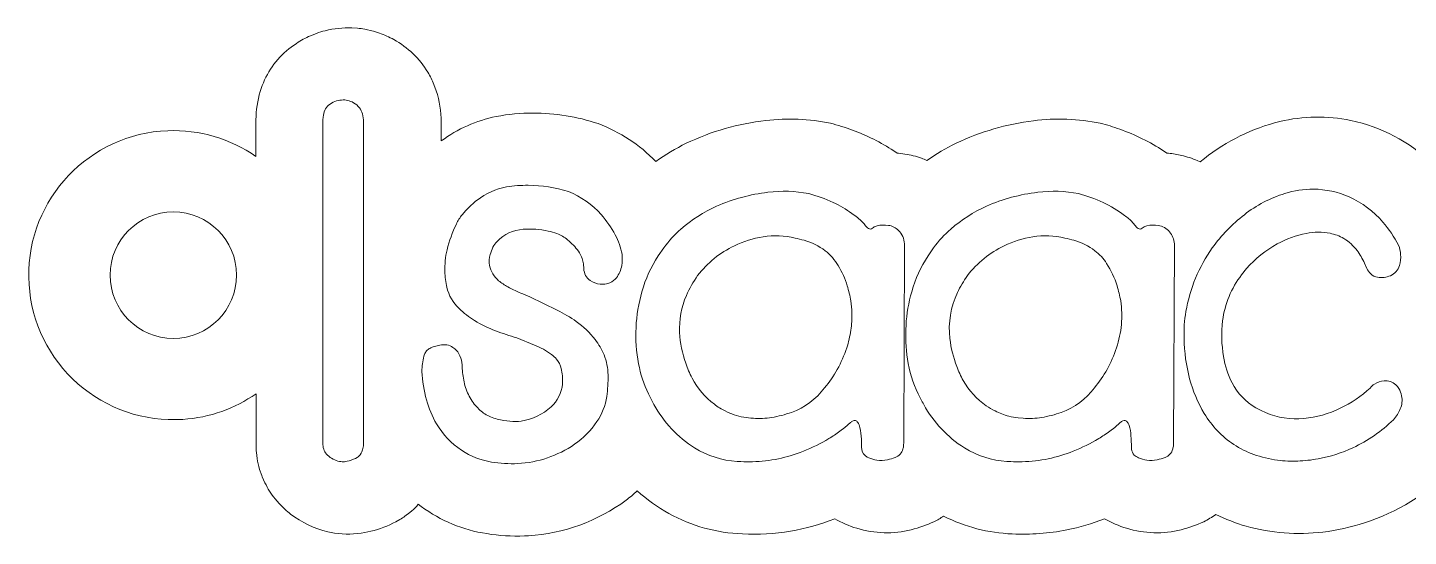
# Model space of a CAD drawing. Header units: millimetres. Extents: x -222 to 55, y 27 to 151.
# Drawn here: x -222 to -145.9, y 26.6 to 54.6 of the extents above; entities that cross this region are included whole.
import ezdxf

# ---------------------------------------------------------------- set-up
doc = ezdxf.new("R2010")
doc.units = ezdxf.units.MM
doc.header["$MEASUREMENT"] = 0
doc.layers.add('#Layer 1', color=7, linetype='Continuous')

msp = doc.modelspace()

# ---------------------------------------------------------------- linework, layer by layer
at = {"layer": '#Layer 1', "color": 1, "lineweight": 9}
msp.add_ellipse((-213.9527, 40.9939), major_axis=(0, 3.4874), ratio=1, dxfattribs=at)
msp.add_open_spline([(-209.3959, 34.4498), (-210.5501, 33.6447), (-211.9315, 33.1354), (-213.4355, 33.0381), (-213.4355, 33.0381), (-213.6464, 33.0278), (-213.6464, 33.0278), (-213.6464, 33.0278), (-213.8373, 33.0226), (-213.8373, 33.0226), (-215.9516, 32.9909), (-217.9915, 33.8014), (-219.5082, 35.2749), (-221.0249, 36.7484), (-221.8942, 38.7641), (-221.9237, 40.8785), (-221.9877, 45.2069), (-218.5847, 48.7947), (-214.2588, 48.9595), (-212.5166, 49.0275), (-210.8112, 48.5219), (-209.3967, 47.537), (-209.3967, 47.537), (-209.3967, 49.5558), (-209.3967, 49.5558), (-209.3939, 50.089), (-209.3136, 50.6189), (-209.1584, 51.1291), (-209.1584, 51.1291), (-209.0503, 51.4454), (-209.0503, 51.4454), (-208.7313, 52.2909), (-208.1793, 53.0286), (-207.4585, 53.5735), (-207.4585, 53.5735), (-207.1723, 53.775), (-207.1723, 53.775), (-206.9268, 53.9366), (-206.6679, 54.0771), (-206.3987, 54.1952), (-206.3987, 54.1952), (-206.0689, 54.3266), (-206.0689, 54.3266), (-205.9083, 54.3842), (-205.7449, 54.4338), (-205.5795, 54.4754), (-205.1022, 54.5932), (-204.6114, 54.6462), (-204.1199, 54.6331), (-204.1199, 54.6331), (-203.8007, 54.6127), (-203.8007, 54.6127), (-203.6656, 54.5998), (-203.5309, 54.5816), (-203.3969, 54.5581), (-203.3969, 54.5581), (-203.3132, 54.5426), (-203.3132, 54.5426), (-203.3132, 54.5426), (-203.001, 54.4716), (-203.001, 54.4716), (-203.001, 54.4716), (-202.9183, 54.4493), (-202.9183, 54.4493), (-202.9183, 54.4493), (-202.5902, 54.3451), (-202.5902, 54.3451), (-202.3172, 54.248), (-202.0532, 54.1273), (-201.8011, 53.9842), (-201.0265, 53.5615), (-200.3776, 52.9412), (-199.9213, 52.1859), (-199.7933, 51.9703), (-199.6813, 51.7455), (-199.5865, 51.5135), (-199.5865, 51.5135), (-199.4589, 51.1662), (-199.4589, 51.1662), (-199.2786, 50.6052), (-199.1845, 50.0203), (-199.1798, 49.4312), (-199.1798, 49.4312), (-199.1798, 48.3987), (-199.1798, 48.3987), (-198.278, 49.0588), (-197.2449, 49.5171), (-196.1507, 49.7425), (-195.4833, 49.8702), (-194.8051, 49.9322), (-194.1256, 49.9274), (-192.9022, 49.9348), (-191.686, 49.7395), (-190.5264, 49.3495), (-189.3295, 48.8953), (-188.247, 48.1835), (-187.3562, 47.2642), (-186.8239, 47.6431), (-186.2612, 47.9773), (-185.6737, 48.2636), (-184.2911, 48.926), (-182.807, 49.3515), (-181.2833, 49.5227), (-180.0978, 49.662), (-178.8975, 49.6116), (-177.7277, 49.3728), (-177.3146, 49.2674), (-176.9075, 49.1391), (-176.5085, 48.9884), (-175.7086, 48.6985), (-174.946, 48.3146), (-174.2365, 47.8451), (-174.2365, 47.8451), (-174.0546, 47.7206), (-174.0546, 47.7206), (-174.0546, 47.7206), (-173.9669, 47.7138), (-173.9669, 47.7138), (-173.8099, 47.6991), (-173.6534, 47.6783), (-173.498, 47.6514), (-173.3446, 47.6239), (-173.1927, 47.5893), (-173.0424, 47.5474), (-173.0424, 47.5474), (-172.7011, 47.4384), (-172.7011, 47.4384), (-172.6006, 47.4025), (-172.5016, 47.3629), (-172.4041, 47.3196), (-171.8934, 47.675), (-171.3559, 47.9906), (-170.7967, 48.2636), (-169.4524, 48.9079), (-168.0118, 49.3284), (-166.5319, 49.5081), (-165.3044, 49.6656), (-164.0594, 49.6199), (-162.8468, 49.3728), (-162.4839, 49.2788), (-162.1254, 49.168), (-161.7727, 49.041), (-160.923, 48.7425), (-160.1133, 48.3409), (-159.3614, 47.8451), (-159.3614, 47.8451), (-159.1804, 47.7236), (-159.1804, 47.7236), (-159.1804, 47.7236), (-159.1755, 47.7206), (-159.1755, 47.7206), (-159.1755, 47.7206), (-159.09, 47.7138), (-159.09, 47.7138), (-158.8445, 47.6911), (-158.6005, 47.6524), (-158.3602, 47.598), (-158.0667, 47.5267), (-157.7795, 47.431), (-157.5019, 47.3119), (-157.5019, 47.3119), (-157.3413, 47.2359), (-157.3413, 47.2359), (-157.3413, 47.2359), (-157.1049, 47.4256), (-157.1049, 47.4256), (-155.8835, 48.3961), (-154.4669, 49.0912), (-152.9519, 49.4633), (-151.6687, 49.773), (-150.3332, 49.7957), (-149.0402, 49.5295), (-147.3605, 49.1753), (-145.8135, 48.3583), (-144.5739, 47.1708), (-143.8561, 46.4747), (-143.2419, 45.6789), (-142.7503, 44.8083), (-142.5893, 44.5321), (-142.4518, 44.2427), (-142.3398, 43.9432), (-142.3398, 43.9432), (-142.224, 43.5949), (-142.224, 43.5949), (-142.224, 43.5949), (-142.1879, 43.4663), (-142.1879, 43.4663), (-142.1879, 43.4663), (-142.1062, 43.116), (-142.1062, 43.116), (-142.0118, 42.6222), (-141.9805, 42.1184), (-142.0128, 41.6166), (-142.0128, 41.6166), (-142.0479, 41.2605), (-142.0479, 41.2605), (-142.0686, 41.0999), (-142.0959, 40.94), (-142.1296, 40.7818), (-142.2924, 40.001), (-142.6449, 39.2725), (-143.1563, 38.6605), (-143.1563, 38.6605), (-143.4024, 38.386), (-143.4024, 38.386), (-143.4713, 38.3147), (-143.5425, 38.2452), (-143.6154, 38.1778), (-143.6154, 38.1778), (-143.7673, 38.0475), (-143.7673, 38.0475), (-143.7326, 38.0202), (-143.6989, 37.9921), (-143.666, 37.9628), (-143.666, 37.9628), (-143.3946, 37.7079), (-143.3946, 37.7079), (-143.1393, 37.4512), (-142.9113, 37.1688), (-142.7145, 36.8651), (-142.3759, 36.3046), (-142.1399, 35.688), (-142.0178, 35.0445), (-141.9319, 34.6047), (-141.9054, 34.1555), (-141.9388, 33.7085), (-141.9388, 33.7085), (-141.9759, 33.3689), (-141.9759, 33.3689), (-141.9986, 33.2071), (-142.0291, 33.0463), (-142.0674, 32.8873), (-142.0674, 32.8873), (-142.1569, 32.5613), (-142.1569, 32.5613), (-142.231, 32.3249), (-142.3211, 32.0937), (-142.4263, 31.8695), (-142.4263, 31.8695), (-142.5899, 31.5348), (-142.5899, 31.5348), (-142.5899, 31.5348), (-142.6746, 31.3801), (-142.6746, 31.3801), (-142.6746, 31.3801), (-142.8681, 31.0619), (-142.8681, 31.0619), (-143.055, 30.7743), (-143.2673, 30.5039), (-143.5026, 30.2542), (-144.8478, 28.9176), (-146.4864, 27.9138), (-148.2881, 27.3223), (-149.0337, 27.0844), (-149.7999, 26.9168), (-150.5767, 26.8224), (-151.9946, 26.648), (-153.433, 26.7586), (-154.8074, 27.1472), (-155.3827, 27.3108), (-155.9411, 27.5284), (-156.4754, 27.7972), (-156.6855, 27.644), (-156.9082, 27.5087), (-157.1408, 27.3925), (-157.5416, 27.2048), (-157.9603, 27.0577), (-158.3903, 26.9537), (-158.8813, 26.8269), (-159.3877, 26.7693), (-159.8947, 26.7823), (-160.4038, 26.7996), (-160.9086, 26.8837), (-161.3961, 27.0324), (-161.8221, 27.1555), (-162.2308, 27.3321), (-162.6125, 27.5579), (-163.2872, 27.2891), (-163.9851, 27.0822), (-164.6975, 26.9399), (-165.6864, 26.7454), (-166.6949, 26.6715), (-167.7015, 26.7201), (-169.0188, 26.7699), (-170.3097, 27.1053), (-171.4847, 27.703), (-171.6558, 27.589), (-171.8336, 27.4854), (-172.0169, 27.3925), (-172.4179, 27.2048), (-172.8368, 27.0577), (-173.2672, 26.9537), (-173.7581, 26.8271), (-174.264, 26.7693), (-174.7706, 26.7823), (-175.28, 26.7996), (-175.7847, 26.8837), (-176.2722, 27.0324), (-176.6981, 27.1571), (-177.1072, 27.3331), (-177.4904, 27.5569), (-178.2762, 27.2444), (-179.093, 27.0157), (-179.9268, 26.8748), (-180.803, 26.7297), (-181.6922, 26.6777), (-182.5794, 26.7201), (-183.9983, 26.7735), (-185.3849, 27.1583), (-186.6282, 27.8441), (-187.255, 28.1948), (-187.8413, 28.6131), (-188.3769, 29.0914), (-188.5738, 28.912), (-188.7791, 28.742), (-188.9919, 28.5816), (-190.5593, 27.4196), (-192.4301, 26.7375), (-194.3777, 26.6179), (-194.3777, 26.6179), (-194.5977, 26.6081), (-194.5977, 26.6081), (-195.2918, 26.583), (-195.9869, 26.6251), (-196.6732, 26.7337), (-197.9777, 26.9371), (-199.2146, 27.4491), (-200.2812, 28.2273), (-200.2812, 28.2273), (-200.4466, 28.3518), (-200.4466, 28.3518), (-200.4466, 28.3518), (-200.5371, 28.2508), (-200.5371, 28.2508), (-200.6534, 28.1288), (-200.7768, 28.0143), (-200.9069, 27.9072), (-200.9069, 27.9072), (-201.1813, 27.696), (-201.1813, 27.696), (-201.273, 27.631), (-201.3667, 27.5691), (-201.4625, 27.5103), (-201.4625, 27.5103), (-201.6795, 27.3885), (-201.6795, 27.3885), (-202.1178, 27.1619), (-202.5807, 26.987), (-203.0594, 26.867), (-203.0594, 26.867), (-203.3882, 26.7951), (-203.3882, 26.7951), (-203.9406, 26.6926), (-204.5063, 26.6839), (-205.0617, 26.7687), (-205.0617, 26.7687), (-205.4286, 26.8399), (-205.4286, 26.8399), (-206.1773, 27.0131), (-206.8796, 27.3461), (-207.4876, 27.8158), (-207.5968, 27.9001), (-207.7026, 27.9887), (-207.8048, 28.0814), (-207.8048, 28.0814), (-208.0667, 28.3363), (-208.0667, 28.3363), (-208.0667, 28.3363), (-208.1221, 28.3957), (-208.1221, 28.3957), (-208.1221, 28.3957), (-208.3449, 28.6575), (-208.3449, 28.6575), (-208.5631, 28.9294), (-208.7504, 29.2247), (-208.9035, 29.5382), (-208.9035, 29.5382), (-209.0523, 29.8737), (-209.0523, 29.8737), (-209.0523, 29.8737), (-209.0814, 29.9487), (-209.0814, 29.9487), (-209.0814, 29.9487), (-209.1944, 30.2815), (-209.1944, 30.2815), (-209.2546, 30.4782), (-209.3008, 30.6786), (-209.3325, 30.8819), (-209.3325, 30.8819), (-209.3754, 31.2175), (-209.3754, 31.2175), (-209.3754, 31.2175), (-209.3821, 31.2984), (-209.3821, 31.2984), (-209.3821, 31.2984), (-209.3959, 31.633), (-209.3959, 31.633), (-209.3959, 31.633), (-209.3959, 34.4498), (-209.3959, 34.4498)], degree=3, knots=[0, 0, 0, 0, 0.0075188, 0.0075188, 0.0075188, 0.0150376, 0.0150376, 0.0150376, 0.0225564, 0.0225564, 0.0225564, 0.0300752, 0.0300752, 0.0300752, 0.037594, 0.037594, 0.037594, 0.0451128, 0.0451128, 0.0451128, 0.0526316, 0.0526316, 0.0526316, 0.0601504, 0.0601504, 0.0601504, 0.0676692, 0.0676692, 0.0676692, 0.075188, 0.075188, 0.075188, 0.0827068, 0.0827068, 0.0827068, 0.0902256, 0.0902256, 0.0902256, 0.0977444, 0.0977444, 0.0977444, 0.1052632, 0.1052632, 0.1052632, 0.112782, 0.112782, 0.112782, 0.1203008, 0.1203008, 0.1203008, 0.1278195, 0.1278195, 0.1278195, 0.1353383, 0.1353383, 0.1353383, 0.1428571, 0.1428571, 0.1428571, 0.1503759, 0.1503759, 0.1503759, 0.1578947, 0.1578947, 0.1578947, 0.1654135, 0.1654135, 0.1654135, 0.1729323, 0.1729323, 0.1729323, 0.1804511, 0.1804511, 0.1804511, 0.1879699, 0.1879699, 0.1879699, 0.1954887, 0.1954887, 0.1954887, 0.2030075, 0.2030075, 0.2030075, 0.2105263, 0.2105263, 0.2105263, 0.2180451, 0.2180451, 0.2180451, 0.2255639, 0.2255639, 0.2255639, 0.2330827, 0.2330827, 0.2330827, 0.2406015, 0.2406015, 0.2406015, 0.2481203, 0.2481203, 0.2481203, 0.2556391, 0.2556391, 0.2556391, 0.2631579, 0.2631579, 0.2631579, 0.2706767, 0.2706767, 0.2706767, 0.2781955, 0.2781955, 0.2781955, 0.2857143, 0.2857143, 0.2857143, 0.2932331, 0.2932331, 0.2932331, 0.3007519, 0.3007519, 0.3007519, 0.3082707, 0.3082707, 0.3082707, 0.3157895, 0.3157895, 0.3157895, 0.3233083, 0.3233083, 0.3233083, 0.3308271, 0.3308271, 0.3308271, 0.3383459, 0.3383459, 0.3383459, 0.3458647, 0.3458647, 0.3458647, 0.3533835, 0.3533835, 0.3533835, 0.3609023, 0.3609023, 0.3609023, 0.3684211, 0.3684211, 0.3684211, 0.3759398, 0.3759398, 0.3759398, 0.3834586, 0.3834586, 0.3834586, 0.3909774, 0.3909774, 0.3909774, 0.3984962, 0.3984962, 0.3984962, 0.406015, 0.406015, 0.406015, 0.4135338, 0.4135338, 0.4135338, 0.4210526, 0.4210526, 0.4210526, 0.4285714, 0.4285714, 0.4285714, 0.4360902, 0.4360902, 0.4360902, 0.443609, 0.443609, 0.443609, 0.4511278, 0.4511278, 0.4511278, 0.4586466, 0.4586466, 0.4586466, 0.4661654, 0.4661654, 0.4661654, 0.4736842, 0.4736842, 0.4736842, 0.481203, 0.481203, 0.481203, 0.4887218, 0.4887218, 0.4887218, 0.4962406, 0.4962406, 0.4962406, 0.5037594, 0.5037594, 0.5037594, 0.5112782, 0.5112782, 0.5112782, 0.518797, 0.518797, 0.518797, 0.5263158, 0.5263158, 0.5263158, 0.5338346, 0.5338346, 0.5338346, 0.5413534, 0.5413534, 0.5413534, 0.5488722, 0.5488722, 0.5488722, 0.556391, 0.556391, 0.556391, 0.5639098, 0.5639098, 0.5639098, 0.5714286, 0.5714286, 0.5714286, 0.5789474, 0.5789474, 0.5789474, 0.5864662, 0.5864662, 0.5864662, 0.593985, 0.593985, 0.593985, 0.6015038, 0.6015038, 0.6015038, 0.6090226, 0.6090226, 0.6090226, 0.6165414, 0.6165414, 0.6165414, 0.6240602, 0.6240602, 0.6240602, 0.6315789, 0.6315789, 0.6315789, 0.6390977, 0.6390977, 0.6390977, 0.6466165, 0.6466165, 0.6466165, 0.6541353, 0.6541353, 0.6541353, 0.6616541, 0.6616541, 0.6616541, 0.6691729, 0.6691729, 0.6691729, 0.6766917, 0.6766917, 0.6766917, 0.6842105, 0.6842105, 0.6842105, 0.6917293, 0.6917293, 0.6917293, 0.6992481, 0.6992481, 0.6992481, 0.7067669, 0.7067669, 0.7067669, 0.7142857, 0.7142857, 0.7142857, 0.7218045, 0.7218045, 0.7218045, 0.7293233, 0.7293233, 0.7293233, 0.7368421, 0.7368421, 0.7368421, 0.7443609, 0.7443609, 0.7443609, 0.7518797, 0.7518797, 0.7518797, 0.7593985, 0.7593985, 0.7593985, 0.7669173, 0.7669173, 0.7669173, 0.7744361, 0.7744361, 0.7744361, 0.7819549, 0.7819549, 0.7819549, 0.7894737, 0.7894737, 0.7894737, 0.7969925, 0.7969925, 0.7969925, 0.8045113, 0.8045113, 0.8045113, 0.8120301, 0.8120301, 0.8120301, 0.8195489, 0.8195489, 0.8195489, 0.8270677, 0.8270677, 0.8270677, 0.8345865, 0.8345865, 0.8345865, 0.8421053, 0.8421053, 0.8421053, 0.8496241, 0.8496241, 0.8496241, 0.8571429, 0.8571429, 0.8571429, 0.8646617, 0.8646617, 0.8646617, 0.8721805, 0.8721805, 0.8721805, 0.8796992, 0.8796992, 0.8796992, 0.887218, 0.887218, 0.887218, 0.8947368, 0.8947368, 0.8947368, 0.9022556, 0.9022556, 0.9022556, 0.9097744, 0.9097744, 0.9097744, 0.9172932, 0.9172932, 0.9172932, 0.924812, 0.924812, 0.924812, 0.9323308, 0.9323308, 0.9323308, 0.9398496, 0.9398496, 0.9398496, 0.9473684, 0.9473684, 0.9473684, 0.9548872, 0.9548872, 0.9548872, 0.962406, 0.962406, 0.962406, 0.9699248, 0.9699248, 0.9699248, 0.9774436, 0.9774436, 0.9774436, 0.9849624, 0.9849624, 0.9849624, 0.9924812, 0.9924812, 0.9924812, 1, 1, 1, 1], dxfattribs=at)
at = {"layer": '#Layer 1', "lineweight": 9}
for points, knots in [([(-204.5201, 30.7044), (-204.4715, 30.7081), (-204.423, 30.7153), (-204.3752, 30.7257), (-204.2174, 30.7639), (-204.0631, 30.8154), (-203.9139, 30.8795), (-203.9139, 30.8795), (-203.8146, 30.9309), (-203.8146, 30.9309), (-203.7523, 30.9714), (-203.6973, 31.0226), (-203.6522, 31.0818), (-203.6522, 31.0818), (-203.5888, 31.18), (-203.5888, 31.18), (-203.5496, 31.2572), (-203.5203, 31.3389), (-203.5014, 31.4234), (-203.4794, 31.5236), (-203.4663, 31.6254), (-203.4625, 31.7279), (-203.4625, 31.7279), (-203.4625, 49.4366), (-203.4625, 49.4366), (-203.4657, 49.5881), (-203.4882, 49.7385), (-203.5297, 49.8842), (-203.5615, 50.0047), (-203.6154, 50.1185), (-203.6881, 50.2198), (-203.7796, 50.3358), (-203.8937, 50.4314), (-204.0239, 50.5012), (-204.22, 50.6209), (-204.4499, 50.6735), (-204.6787, 50.651), (-204.9408, 50.6355), (-205.1907, 50.5362), (-205.3919, 50.3678), (-205.4792, 50.2931), (-205.5492, 50.2004), (-205.5974, 50.0962), (-205.6502, 49.9745), (-205.6841, 49.8451), (-205.6976, 49.713), (-205.6976, 49.713), (-205.7082, 49.5611), (-205.7082, 49.5611), (-205.7082, 49.5611), (-205.7072, 31.6384), (-205.7072, 31.6384), (-205.7008, 31.4206), (-205.6088, 31.2139), (-205.4513, 31.0633), (-205.2674, 30.8879), (-205.0372, 30.7683), (-204.7877, 30.7189), (-204.6996, 30.7024), (-204.6096, 30.6974), (-204.5201, 30.7044)], [0, 0, 0, 0, 0.05, 0.05, 0.05, 0.1, 0.1, 0.1, 0.15, 0.15, 0.15, 0.2, 0.2, 0.2, 0.25, 0.25, 0.25, 0.3, 0.3, 0.3, 0.35, 0.35, 0.35, 0.4, 0.4, 0.4, 0.45, 0.45, 0.45, 0.5, 0.5, 0.5, 0.55, 0.55, 0.55, 0.6, 0.6, 0.6, 0.65, 0.65, 0.65, 0.7, 0.7, 0.7, 0.75, 0.75, 0.75, 0.8, 0.8, 0.8, 0.85, 0.85, 0.85, 0.9, 0.9, 0.9, 0.95, 0.95, 0.95, 1, 1, 1, 1]), ([(-194.9695, 30.5981), (-193.8466, 30.6593), (-192.7617, 31.0276), (-191.8335, 31.6627), (-191.3504, 32.0009), (-190.9329, 32.4243), (-190.6015, 32.9122), (-190.3233, 33.3315), (-190.1356, 33.8046), (-190.0509, 34.3008), (-190.0037, 34.6944), (-189.9809, 35.0903), (-189.9827, 35.4869), (-189.9977, 35.8669), (-190.0712, 36.2424), (-190.2007, 36.6001), (-190.3283, 36.9002), (-190.4955, 37.182), (-190.698, 37.4379), (-190.9931, 37.8189), (-191.3424, 38.1547), (-191.7352, 38.4343), (-192.0704, 38.6698), (-192.4229, 38.8797), (-192.79, 39.0618), (-192.79, 39.0618), (-194.2934, 39.8023), (-194.2934, 39.8023), (-194.2934, 39.8023), (-194.6806, 39.9542), (-194.6806, 39.9542), (-194.9652, 40.0706), (-195.2428, 40.2029), (-195.5126, 40.3502), (-195.6925, 40.4444), (-195.8617, 40.5576), (-196.0176, 40.6877), (-196.1439, 40.7928), (-196.2519, 40.9179), (-196.3368, 41.0586), (-196.4203, 41.2037), (-196.4807, 41.3609), (-196.5158, 41.5247), (-196.5568, 41.7256), (-196.5453, 41.9337), (-196.4827, 42.129), (-196.442, 42.2657), (-196.3916, 42.3992), (-196.3318, 42.5289), (-196.2798, 42.6529), (-196.2015, 42.7641), (-196.1023, 42.8547), (-195.7234, 43.2471), (-195.2129, 43.4855), (-194.669, 43.5243), (-194.2057, 43.5576), (-193.7402, 43.5221), (-193.2872, 43.4191), (-193.1236, 43.3842), (-192.9616, 43.3416), (-192.8018, 43.2918), (-192.5879, 43.2075), (-192.3898, 43.0885), (-192.2149, 42.9394), (-191.9915, 42.7575), (-191.792, 42.548), (-191.6214, 42.3157), (-191.5315, 42.1887), (-191.4598, 42.0498), (-191.4082, 41.9032), (-191.3767, 41.8135), (-191.3554, 41.7204), (-191.345, 41.6258), (-191.345, 41.6258), (-191.3295, 41.3408), (-191.3295, 41.3408), (-191.3183, 41.2117), (-191.2812, 41.0863), (-191.2205, 40.9719), (-191.1623, 40.8657), (-191.0804, 40.774), (-190.9811, 40.7043), (-190.8121, 40.5879), (-190.6168, 40.5152), (-190.4128, 40.4932), (-190.3006, 40.4825), (-190.1872, 40.4917), (-190.0782, 40.5206), (-190.0782, 40.5206), (-189.8873, 40.5769), (-189.8873, 40.5769), (-189.7442, 40.6337), (-189.6192, 40.7282), (-189.5254, 40.8504), (-189.3709, 41.0423), (-189.2705, 41.272), (-189.2344, 41.516), (-189.2023, 41.7232), (-189.1962, 41.9337), (-189.2159, 42.1425), (-189.2829, 42.5156), (-189.4086, 42.8757), (-189.5886, 43.2091), (-189.8044, 43.612), (-190.0648, 43.9894), (-190.3652, 44.3338), (-190.8592, 44.8936), (-191.4781, 45.329), (-192.172, 45.6046), (-192.8869, 45.8344), (-193.6332, 45.95), (-194.3839, 45.9472), (-194.7852, 45.9524), (-195.1864, 45.9225), (-195.5827, 45.8577), (-196.172, 45.7453), (-196.7266, 45.496), (-197.2019, 45.1297), (-197.4277, 44.9577), (-197.6371, 44.7652), (-197.8274, 44.5548), (-197.8274, 44.5548), (-198.0309, 44.3212), (-198.0309, 44.3212), (-198.1552, 44.163), (-198.2625, 43.992), (-198.3509, 43.8113), (-198.5711, 43.3549), (-198.7423, 42.8765), (-198.8619, 42.3838), (-198.9071, 42.1879), (-198.9406, 41.9893), (-198.9621, 41.7894), (-198.9825, 41.5935), (-198.9906, 41.3966), (-198.9864, 41.1997), (-198.9785, 40.9044), (-198.942, 40.6102), (-198.8774, 40.3219), (-198.7706, 39.8733), (-198.5331, 39.4664), (-198.1953, 39.1523), (-197.9378, 38.8996), (-197.6527, 38.677), (-197.3448, 38.4887), (-196.9807, 38.2653), (-196.5959, 38.0774), (-196.1957, 37.9273), (-195.8085, 37.7796), (-195.4157, 37.6473), (-195.0184, 37.5303), (-195.0184, 37.5303), (-194.0325, 37.1332), (-194.0325, 37.1332), (-193.7035, 37.0012), (-193.3932, 36.8261), (-193.11, 36.6126), (-193.0066, 36.5357), (-192.9112, 36.4486), (-192.8251, 36.3528), (-192.7005, 36.2041), (-192.6122, 36.0286), (-192.5672, 35.84), (-192.5339, 35.7115), (-192.5124, 35.5804), (-192.503, 35.4478), (-192.4921, 35.2938), (-192.4911, 35.139), (-192.5, 34.9847), (-192.5447, 34.5013), (-192.7691, 34.0519), (-193.1286, 33.7257), (-193.5893, 33.3114), (-194.1607, 33.0405), (-194.773, 32.9463), (-194.9803, 32.917), (-195.1903, 32.9122), (-195.3988, 32.9315), (-195.3988, 32.9315), (-195.7306, 32.9726), (-195.7306, 32.9726), (-195.9813, 33.0126), (-196.2272, 33.0788), (-196.4641, 33.1701), (-196.6812, 33.2617), (-196.8796, 33.3919), (-197.05, 33.5543), (-197.05, 33.5543), (-197.2272, 33.7294), (-197.2272, 33.7294), (-197.4133, 33.9303), (-197.5672, 34.1589), (-197.6835, 34.4068), (-197.8091, 34.6597), (-197.8972, 34.9293), (-197.9452, 35.2075), (-197.9954, 35.4819), (-198.0233, 35.7597), (-198.0289, 36.0385), (-198.0289, 36.0385), (-198.0444, 36.1758), (-198.0444, 36.1758), (-198.0692, 36.3432), (-198.125, 36.5046), (-198.2089, 36.6515), (-198.2918, 36.7928), (-198.4032, 36.915), (-198.5359, 37.0106), (-198.6351, 37.079), (-198.7485, 37.1238), (-198.8677, 37.1419), (-198.9998, 37.1605), (-199.1341, 37.1559), (-199.2646, 37.1284), (-199.2646, 37.1284), (-199.5606, 37.0564), (-199.5606, 37.0564), (-199.6473, 37.0323), (-199.7308, 36.9985), (-199.8097, 36.9552), (-199.8778, 36.9179), (-199.9394, 36.8699), (-199.9926, 36.8131), (-200.0422, 36.7595), (-200.0821, 36.6975), (-200.1102, 36.6302), (-200.1102, 36.6302), (-200.1433, 36.5242), (-200.1433, 36.5242), (-200.2102, 36.2486), (-200.2449, 35.966), (-200.2465, 35.6824), (-200.2216, 35.1501), (-200.1387, 34.6222), (-199.9994, 34.1081), (-199.8733, 33.6459), (-199.6857, 33.2027), (-199.4418, 32.7904), (-199.0957, 32.2073), (-198.6236, 31.7091), (-198.06, 31.3319), (-197.5618, 31.0067), (-197.002, 30.7867), (-196.4155, 30.6858), (-195.938, 30.6057), (-195.4534, 30.5764), (-194.9695, 30.5981)], [0, 0, 0, 0, 0.0121951, 0.0121951, 0.0121951, 0.0243902, 0.0243902, 0.0243902, 0.0365854, 0.0365854, 0.0365854, 0.0487805, 0.0487805, 0.0487805, 0.0609756, 0.0609756, 0.0609756, 0.0731707, 0.0731707, 0.0731707, 0.0853659, 0.0853659, 0.0853659, 0.097561, 0.097561, 0.097561, 0.1097561, 0.1097561, 0.1097561, 0.1219512, 0.1219512, 0.1219512, 0.1341463, 0.1341463, 0.1341463, 0.1463415, 0.1463415, 0.1463415, 0.1585366, 0.1585366, 0.1585366, 0.1707317, 0.1707317, 0.1707317, 0.1829268, 0.1829268, 0.1829268, 0.195122, 0.195122, 0.195122, 0.2073171, 0.2073171, 0.2073171, 0.2195122, 0.2195122, 0.2195122, 0.2317073, 0.2317073, 0.2317073, 0.2439024, 0.2439024, 0.2439024, 0.2560976, 0.2560976, 0.2560976, 0.2682927, 0.2682927, 0.2682927, 0.2804878, 0.2804878, 0.2804878, 0.2926829, 0.2926829, 0.2926829, 0.304878, 0.304878, 0.304878, 0.3170732, 0.3170732, 0.3170732, 0.3292683, 0.3292683, 0.3292683, 0.3414634, 0.3414634, 0.3414634, 0.3536585, 0.3536585, 0.3536585, 0.3658537, 0.3658537, 0.3658537, 0.3780488, 0.3780488, 0.3780488, 0.3902439, 0.3902439, 0.3902439, 0.402439, 0.402439, 0.402439, 0.4146341, 0.4146341, 0.4146341, 0.4268293, 0.4268293, 0.4268293, 0.4390244, 0.4390244, 0.4390244, 0.4512195, 0.4512195, 0.4512195, 0.4634146, 0.4634146, 0.4634146, 0.4756098, 0.4756098, 0.4756098, 0.4878049, 0.4878049, 0.4878049, 0.5, 0.5, 0.5, 0.5121951, 0.5121951, 0.5121951, 0.5243902, 0.5243902, 0.5243902, 0.5365854, 0.5365854, 0.5365854, 0.5487805, 0.5487805, 0.5487805, 0.5609756, 0.5609756, 0.5609756, 0.5731707, 0.5731707, 0.5731707, 0.5853659, 0.5853659, 0.5853659, 0.597561, 0.597561, 0.597561, 0.6097561, 0.6097561, 0.6097561, 0.6219512, 0.6219512, 0.6219512, 0.6341463, 0.6341463, 0.6341463, 0.6463415, 0.6463415, 0.6463415, 0.6585366, 0.6585366, 0.6585366, 0.6707317, 0.6707317, 0.6707317, 0.6829268, 0.6829268, 0.6829268, 0.695122, 0.695122, 0.695122, 0.7073171, 0.7073171, 0.7073171, 0.7195122, 0.7195122, 0.7195122, 0.7317073, 0.7317073, 0.7317073, 0.7439024, 0.7439024, 0.7439024, 0.7560976, 0.7560976, 0.7560976, 0.7682927, 0.7682927, 0.7682927, 0.7804878, 0.7804878, 0.7804878, 0.7926829, 0.7926829, 0.7926829, 0.804878, 0.804878, 0.804878, 0.8170732, 0.8170732, 0.8170732, 0.8292683, 0.8292683, 0.8292683, 0.8414634, 0.8414634, 0.8414634, 0.8536585, 0.8536585, 0.8536585, 0.8658537, 0.8658537, 0.8658537, 0.8780488, 0.8780488, 0.8780488, 0.8902439, 0.8902439, 0.8902439, 0.902439, 0.902439, 0.902439, 0.9146341, 0.9146341, 0.9146341, 0.9268293, 0.9268293, 0.9268293, 0.9390244, 0.9390244, 0.9390244, 0.9512195, 0.9512195, 0.9512195, 0.9634146, 0.9634146, 0.9634146, 0.9756098, 0.9756098, 0.9756098, 0.9878049, 0.9878049, 0.9878049, 1, 1, 1, 1]), ([(-151.9597, 30.7374), (-151.5839, 30.75), (-151.2096, 30.7924), (-150.8407, 30.8648), (-150.1757, 30.9808), (-149.5295, 31.1852), (-148.9189, 31.473), (-148.0934, 31.861), (-147.3372, 32.3817), (-146.6799, 33.0144), (-146.5215, 33.1906), (-146.3968, 33.3943), (-146.3121, 33.6157), (-146.2078, 33.8396), (-146.1807, 34.0919), (-146.2351, 34.3329), (-146.2662, 34.4736), (-146.3145, 34.6099), (-146.3792, 34.7386), (-146.4302, 34.8113), (-146.4884, 34.8785), (-146.5534, 34.9391), (-146.6399, 35.0198), (-146.7423, 35.0814), (-146.8541, 35.12), (-146.9659, 35.1559), (-147.0837, 35.1681), (-147.2005, 35.1561), (-147.3888, 35.1415), (-147.5709, 35.0814), (-147.7308, 34.9809), (-147.82, 34.9219), (-147.8995, 34.8494), (-147.9663, 34.7659), (-147.9663, 34.7659), (-148.1453, 34.6101), (-148.1453, 34.6101), (-148.6568, 34.1726), (-149.2303, 33.8131), (-149.8471, 33.5437), (-150.4954, 33.2609), (-151.1901, 33.1001), (-151.8965, 33.0698), (-152.6171, 33.0419), (-153.3331, 33.198), (-153.9768, 33.5232), (-153.9768, 33.5232), (-154.2736, 33.6828), (-154.2736, 33.6828), (-154.8309, 34.006), (-155.2841, 34.4821), (-155.5794, 35.0549), (-155.813, 35.509), (-155.973, 35.9975), (-156.0533, 36.5018), (-156.1623, 37.1549), (-156.1797, 37.8201), (-156.1049, 38.4781), (-155.9862, 39.4), (-155.6253, 40.2738), (-155.0589, 41.0108), (-155.0589, 41.0108), (-154.7795, 41.3553), (-154.7795, 41.3553), (-154.308, 41.9101), (-153.7355, 42.3705), (-153.0924, 42.7118), (-152.59, 42.9865), (-152.0492, 43.1833), (-151.4878, 43.2955), (-151.0572, 43.3836), (-150.6134, 43.3858), (-150.1819, 43.3025), (-149.9137, 43.2491), (-149.656, 43.1521), (-149.4191, 43.0154), (-149.1351, 42.8446), (-148.8878, 42.6194), (-148.6913, 42.3527), (-148.5309, 42.1371), (-148.3942, 41.9048), (-148.2836, 41.6598), (-148.2836, 41.6598), (-148.155, 41.3671), (-148.155, 41.3671), (-148.102, 41.2537), (-148.0287, 41.1509), (-147.939, 41.0634), (-147.8344, 40.9622), (-147.7001, 40.8966), (-147.5556, 40.8767), (-147.3178, 40.8386), (-147.0739, 40.8683), (-146.8521, 40.9622), (-146.6098, 41.0684), (-146.4253, 41.274), (-146.3461, 41.5265), (-146.2931, 41.7234), (-146.273, 41.9275), (-146.2868, 42.1309), (-146.2951, 42.3093), (-146.3356, 42.4847), (-146.4065, 42.6485), (-146.6433, 43.1012), (-146.931, 43.5257), (-147.2638, 43.9135), (-147.7738, 44.511), (-148.4117, 44.986), (-149.1301, 45.3039), (-149.7479, 45.5815), (-150.4165, 45.7282), (-151.0936, 45.7351), (-151.6299, 45.7363), (-152.1632, 45.6556), (-152.6749, 45.4956), (-153.4838, 45.2457), (-154.2399, 44.8489), (-154.9051, 44.325), (-155.5776, 43.8035), (-156.1719, 43.1885), (-156.6703, 42.4986), (-157.409, 41.4488), (-157.9068, 40.2487), (-158.1278, 38.9841), (-158.21, 38.4935), (-158.2436, 37.9963), (-158.2281, 37.499), (-158.2145, 36.7505), (-158.1113, 36.0064), (-157.9206, 35.2824), (-157.7434, 34.6059), (-157.472, 33.9576), (-157.1139, 33.3568), (-156.7034, 32.6744), (-156.146, 32.0919), (-155.4822, 31.6521), (-155.1408, 31.4261), (-154.7733, 31.2428), (-154.3875, 31.1061), (-153.9617, 30.9525), (-153.5201, 30.8464), (-153.0709, 30.7898), (-152.7026, 30.7426), (-152.331, 30.7249), (-151.9597, 30.7374)], [0, 0, 0, 0, 0.0208333, 0.0208333, 0.0208333, 0.0416667, 0.0416667, 0.0416667, 0.0625, 0.0625, 0.0625, 0.0833333, 0.0833333, 0.0833333, 0.1041667, 0.1041667, 0.1041667, 0.125, 0.125, 0.125, 0.1458333, 0.1458333, 0.1458333, 0.1666667, 0.1666667, 0.1666667, 0.1875, 0.1875, 0.1875, 0.2083333, 0.2083333, 0.2083333, 0.2291667, 0.2291667, 0.2291667, 0.25, 0.25, 0.25, 0.2708333, 0.2708333, 0.2708333, 0.2916667, 0.2916667, 0.2916667, 0.3125, 0.3125, 0.3125, 0.3333333, 0.3333333, 0.3333333, 0.3541667, 0.3541667, 0.3541667, 0.375, 0.375, 0.375, 0.3958333, 0.3958333, 0.3958333, 0.4166667, 0.4166667, 0.4166667, 0.4375, 0.4375, 0.4375, 0.4583333, 0.4583333, 0.4583333, 0.4791667, 0.4791667, 0.4791667, 0.5, 0.5, 0.5, 0.5208333, 0.5208333, 0.5208333, 0.5416667, 0.5416667, 0.5416667, 0.5625, 0.5625, 0.5625, 0.5833333, 0.5833333, 0.5833333, 0.6041667, 0.6041667, 0.6041667, 0.625, 0.625, 0.625, 0.6458333, 0.6458333, 0.6458333, 0.6666667, 0.6666667, 0.6666667, 0.6875, 0.6875, 0.6875, 0.7083333, 0.7083333, 0.7083333, 0.7291667, 0.7291667, 0.7291667, 0.75, 0.75, 0.75, 0.7708333, 0.7708333, 0.7708333, 0.7916667, 0.7916667, 0.7916667, 0.8125, 0.8125, 0.8125, 0.8333333, 0.8333333, 0.8333333, 0.8541667, 0.8541667, 0.8541667, 0.875, 0.875, 0.875, 0.8958333, 0.8958333, 0.8958333, 0.9166667, 0.9166667, 0.9166667, 0.9375, 0.9375, 0.9375, 0.9583333, 0.9583333, 0.9583333, 0.9791667, 0.9791667, 0.9791667, 1, 1, 1, 1]), ([(-182.0222, 30.7014), (-181.0599, 30.7241), (-180.1097, 30.9208), (-179.2178, 31.2823), (-178.7309, 31.4772), (-178.2602, 31.7101), (-177.8098, 31.979), (-177.6026, 32.1049), (-177.4007, 32.2392), (-177.2046, 32.3819), (-177.2046, 32.3819), (-176.9272, 32.5979), (-176.9272, 32.5979), (-176.9272, 32.5979), (-176.6257, 32.8586), (-176.6257, 32.8586), (-176.5813, 32.8974), (-176.5311, 32.9289), (-176.4769, 32.952), (-176.4364, 32.97), (-176.3916, 32.975), (-176.3483, 32.9666), (-176.2943, 32.952), (-176.2475, 32.9182), (-176.217, 32.8713), (-176.1618, 32.7862), (-176.1225, 32.692), (-176.1012, 32.5929), (-176.0532, 32.3787), (-176.0259, 32.1605), (-176.0195, 31.9411), (-176.0123, 31.7922), (-176.0087, 31.6434), (-176.0087, 31.4945), (-176.0087, 31.4945), (-176.003, 31.3933), (-176.003, 31.3933), (-175.984, 31.2079), (-175.8716, 31.0453), (-175.705, 30.9622), (-175.705, 30.9622), (-175.6118, 30.9204), (-175.6118, 30.9204), (-175.4653, 30.8622), (-175.3134, 30.8187), (-175.1582, 30.7908), (-174.9675, 30.7578), (-174.772, 30.7651), (-174.5841, 30.8124), (-174.4382, 30.8458), (-174.2945, 30.8887), (-174.154, 30.9407), (-173.9432, 31.0148), (-173.7832, 31.1894), (-173.728, 31.4058), (-173.7086, 31.4732), (-173.6959, 31.5423), (-173.6899, 31.6121), (-173.6899, 31.6121), (-173.6821, 31.7687), (-173.6821, 31.7687), (-173.6821, 31.7687), (-173.6413, 42.7176), (-173.6413, 42.7176), (-173.6598, 42.9982), (-173.7786, 43.2629), (-173.9761, 43.4629), (-174.1267, 43.6112), (-174.3206, 43.7079), (-174.5297, 43.7393), (-174.7365, 43.7706), (-174.9476, 43.7625), (-175.1514, 43.715), (-175.2254, 43.6973), (-175.2957, 43.6674), (-175.3597, 43.6266), (-175.3597, 43.6266), (-175.4637, 43.5524), (-175.4637, 43.5524), (-175.4637, 43.5524), (-175.5163, 43.5369), (-175.5163, 43.5369), (-175.5163, 43.5369), (-175.5709, 43.5399), (-175.5709, 43.5399), (-175.6134, 43.55), (-175.6528, 43.5706), (-175.6857, 43.5992), (-175.7588, 43.665), (-175.8214, 43.7413), (-175.8714, 43.8258), (-175.8714, 43.8258), (-175.9386, 43.9047), (-175.9386, 43.9047), (-176.1241, 44.0879), (-176.3268, 44.2527), (-176.5438, 44.3972), (-176.8686, 44.6285), (-177.213, 44.8308), (-177.5733, 45.0014), (-178.0099, 45.2013), (-178.4615, 45.3667), (-178.924, 45.4956), (-179.6644, 45.6331), (-180.4214, 45.656), (-181.1687, 45.5638), (-182.1452, 45.4496), (-183.099, 45.1897), (-183.9985, 44.7931), (-184.7119, 44.4711), (-185.3752, 44.0474), (-185.967, 43.5351), (-186.3195, 43.2288), (-186.6362, 42.8832), (-186.9108, 42.5056), (-186.9108, 42.5056), (-187.2231, 42.054), (-187.2231, 42.054), (-187.6246, 41.4482), (-187.9261, 40.782), (-188.1165, 40.0807), (-188.4881, 38.7888), (-188.5529, 37.4279), (-188.3052, 36.1067), (-188.1976, 35.5321), (-188.0158, 34.9742), (-187.7641, 34.4467), (-187.6675, 34.2464), (-187.5653, 34.0487), (-187.4576, 33.854), (-186.9194, 32.8817), (-186.1472, 32.0591), (-185.2109, 31.4604), (-184.5051, 31.025), (-183.7032, 30.7697), (-182.8756, 30.7169), (-182.8756, 30.7169), (-182.6605, 30.7053), (-182.6605, 30.7053), (-182.4477, 30.6976), (-182.2349, 30.6964), (-182.0222, 30.7014)], [0, 0, 0, 0, 0.0212766, 0.0212766, 0.0212766, 0.0425532, 0.0425532, 0.0425532, 0.0638298, 0.0638298, 0.0638298, 0.0851064, 0.0851064, 0.0851064, 0.106383, 0.106383, 0.106383, 0.1276596, 0.1276596, 0.1276596, 0.1489362, 0.1489362, 0.1489362, 0.1702128, 0.1702128, 0.1702128, 0.1914894, 0.1914894, 0.1914894, 0.212766, 0.212766, 0.212766, 0.2340426, 0.2340426, 0.2340426, 0.2553191, 0.2553191, 0.2553191, 0.2765957, 0.2765957, 0.2765957, 0.2978723, 0.2978723, 0.2978723, 0.3191489, 0.3191489, 0.3191489, 0.3404255, 0.3404255, 0.3404255, 0.3617021, 0.3617021, 0.3617021, 0.3829787, 0.3829787, 0.3829787, 0.4042553, 0.4042553, 0.4042553, 0.4255319, 0.4255319, 0.4255319, 0.4468085, 0.4468085, 0.4468085, 0.4680851, 0.4680851, 0.4680851, 0.4893617, 0.4893617, 0.4893617, 0.5106383, 0.5106383, 0.5106383, 0.5319149, 0.5319149, 0.5319149, 0.5531915, 0.5531915, 0.5531915, 0.5744681, 0.5744681, 0.5744681, 0.5957447, 0.5957447, 0.5957447, 0.6170213, 0.6170213, 0.6170213, 0.6382979, 0.6382979, 0.6382979, 0.6595745, 0.6595745, 0.6595745, 0.6808511, 0.6808511, 0.6808511, 0.7021277, 0.7021277, 0.7021277, 0.7234043, 0.7234043, 0.7234043, 0.7446809, 0.7446809, 0.7446809, 0.7659574, 0.7659574, 0.7659574, 0.787234, 0.787234, 0.787234, 0.8085106, 0.8085106, 0.8085106, 0.8297872, 0.8297872, 0.8297872, 0.8510638, 0.8510638, 0.8510638, 0.8723404, 0.8723404, 0.8723404, 0.893617, 0.893617, 0.893617, 0.9148936, 0.9148936, 0.9148936, 0.9361702, 0.9361702, 0.9361702, 0.9574468, 0.9574468, 0.9574468, 0.9787234, 0.9787234, 0.9787234, 1, 1, 1, 1]), ([(-167.1461, 30.7014), (-166.184, 30.7239), (-165.2338, 30.9208), (-164.3418, 31.2823), (-163.8548, 31.4772), (-163.3841, 31.7101), (-162.9337, 31.979), (-162.7263, 32.1043), (-162.5242, 32.2386), (-162.3285, 32.3819), (-162.3285, 32.3819), (-162.0503, 32.5979), (-162.0503, 32.5979), (-162.0503, 32.5979), (-161.7486, 32.8586), (-161.7486, 32.8586), (-161.7043, 32.8974), (-161.6539, 32.9289), (-161.5997, 32.952), (-161.5595, 32.97), (-161.5146, 32.9752), (-161.4714, 32.9666), (-161.4174, 32.9518), (-161.3705, 32.918), (-161.3399, 32.8713), (-161.3046, 32.8205), (-161.2769, 32.7647), (-161.2582, 32.7059), (-161.2018, 32.5198), (-161.1671, 32.3277), (-161.1551, 32.1338), (-161.1386, 31.921), (-161.1312, 31.7077), (-161.1326, 31.4945), (-161.1326, 31.4945), (-161.1258, 31.3933), (-161.1258, 31.3933), (-161.1137, 31.2723), (-161.0613, 31.1589), (-160.977, 31.0712), (-160.908, 31.0045), (-160.8257, 30.9533), (-160.7356, 30.9204), (-160.5892, 30.8622), (-160.4373, 30.8187), (-160.2823, 30.7908), (-160.0912, 30.7578), (-159.8953, 30.7651), (-159.7071, 30.8124), (-159.5615, 30.8456), (-159.4182, 30.8887), (-159.2781, 30.9407), (-159.0667, 31.014), (-158.9064, 31.189), (-158.8518, 31.4058), (-158.8331, 31.4734), (-158.82, 31.5423), (-158.813, 31.6121), (-158.813, 31.6121), (-158.8062, 31.7687), (-158.8062, 31.7687), (-158.8062, 31.7687), (-158.7644, 42.7176), (-158.7644, 42.7176), (-158.7819, 42.9627), (-158.8748, 43.1965), (-159.03, 43.387), (-159.187, 43.5771), (-159.4088, 43.7027), (-159.6527, 43.7393), (-159.86, 43.7706), (-160.0712, 43.7625), (-160.2755, 43.715), (-160.3492, 43.6973), (-160.4196, 43.6674), (-160.4837, 43.6266), (-160.4837, 43.6266), (-160.5878, 43.5524), (-160.5878, 43.5524), (-160.5878, 43.5524), (-160.6404, 43.5369), (-160.6404, 43.5369), (-160.6404, 43.5369), (-160.6948, 43.5399), (-160.6948, 43.5399), (-160.737, 43.5498), (-160.7763, 43.5704), (-160.8086, 43.5992), (-160.8817, 43.6654), (-160.9445, 43.7417), (-160.9955, 43.8258), (-160.9955, 43.8258), (-161.0627, 43.9047), (-161.0627, 43.9047), (-161.2, 44.0452), (-161.3502, 44.1726), (-161.5112, 44.2852), (-161.8827, 44.5614), (-162.2801, 44.8011), (-162.6974, 45.0014), (-163.1336, 45.2015), (-163.5848, 45.3667), (-164.0469, 45.4956), (-164.7874, 45.6329), (-165.5445, 45.656), (-166.2918, 45.5638), (-167.2683, 45.4498), (-168.222, 45.1901), (-169.1214, 44.7931), (-169.8354, 44.4715), (-170.4988, 44.0476), (-171.0909, 43.5351), (-171.4428, 43.228), (-171.7593, 42.8826), (-172.0347, 42.5056), (-172.0347, 42.5056), (-172.3462, 42.054), (-172.3462, 42.054), (-172.7481, 41.4484), (-173.05, 40.7822), (-173.2403, 40.0807), (-173.5861, 38.8735), (-173.6662, 37.6057), (-173.4749, 36.3645), (-173.3732, 35.7001), (-173.1756, 35.0543), (-172.8882, 34.4467), (-172.7915, 34.2464), (-172.6893, 34.0487), (-172.5817, 33.854), (-172.0432, 32.8819), (-171.271, 32.0591), (-170.3348, 31.4604), (-169.629, 31.0254), (-168.827, 30.7701), (-167.9994, 30.7169), (-167.9994, 30.7169), (-167.7834, 30.7053), (-167.7834, 30.7053), (-167.5712, 30.6976), (-167.3585, 30.6964), (-167.1461, 30.7014)], [0, 0, 0, 0, 0.0212766, 0.0212766, 0.0212766, 0.0425532, 0.0425532, 0.0425532, 0.0638298, 0.0638298, 0.0638298, 0.0851064, 0.0851064, 0.0851064, 0.106383, 0.106383, 0.106383, 0.1276596, 0.1276596, 0.1276596, 0.1489362, 0.1489362, 0.1489362, 0.1702128, 0.1702128, 0.1702128, 0.1914894, 0.1914894, 0.1914894, 0.212766, 0.212766, 0.212766, 0.2340426, 0.2340426, 0.2340426, 0.2553191, 0.2553191, 0.2553191, 0.2765957, 0.2765957, 0.2765957, 0.2978723, 0.2978723, 0.2978723, 0.3191489, 0.3191489, 0.3191489, 0.3404255, 0.3404255, 0.3404255, 0.3617021, 0.3617021, 0.3617021, 0.3829787, 0.3829787, 0.3829787, 0.4042553, 0.4042553, 0.4042553, 0.4255319, 0.4255319, 0.4255319, 0.4468085, 0.4468085, 0.4468085, 0.4680851, 0.4680851, 0.4680851, 0.4893617, 0.4893617, 0.4893617, 0.5106383, 0.5106383, 0.5106383, 0.5319149, 0.5319149, 0.5319149, 0.5531915, 0.5531915, 0.5531915, 0.5744681, 0.5744681, 0.5744681, 0.5957447, 0.5957447, 0.5957447, 0.6170213, 0.6170213, 0.6170213, 0.6382979, 0.6382979, 0.6382979, 0.6595745, 0.6595745, 0.6595745, 0.6808511, 0.6808511, 0.6808511, 0.7021277, 0.7021277, 0.7021277, 0.7234043, 0.7234043, 0.7234043, 0.7446809, 0.7446809, 0.7446809, 0.7659574, 0.7659574, 0.7659574, 0.787234, 0.787234, 0.787234, 0.8085106, 0.8085106, 0.8085106, 0.8297872, 0.8297872, 0.8297872, 0.8510638, 0.8510638, 0.8510638, 0.8723404, 0.8723404, 0.8723404, 0.893617, 0.893617, 0.893617, 0.9148936, 0.9148936, 0.9148936, 0.9361702, 0.9361702, 0.9361702, 0.9574468, 0.9574468, 0.9574468, 0.9787234, 0.9787234, 0.9787234, 1, 1, 1, 1]), ([(-181.9754, 33.0961), (-182.1544, 33.1023), (-182.3327, 33.1218), (-182.5087, 33.1545), (-182.862, 33.2211), (-183.204, 33.3373), (-183.5246, 33.4999), (-183.7349, 33.6067), (-183.9359, 33.7308), (-184.1259, 33.8705), (-184.6384, 34.2547), (-185.0577, 34.7492), (-185.353, 35.3175), (-185.4893, 35.5804), (-185.6055, 35.8534), (-185.7004, 36.134), (-185.8949, 36.6776), (-186.0099, 37.2466), (-186.0419, 37.8231), (-186.076, 38.5259), (-185.9475, 39.2274), (-185.6663, 39.8725), (-185.5021, 40.2597), (-185.2938, 40.6266), (-185.0455, 40.9661), (-184.5159, 41.671), (-183.8212, 42.235), (-183.0224, 42.6086), (-182.522, 42.8515), (-181.9886, 43.0193), (-181.4394, 43.1068), (-180.8533, 43.1969), (-180.2556, 43.174), (-179.6781, 43.0397), (-179.5097, 43.0014), (-179.3423, 42.9592), (-179.1759, 42.9131), (-178.7562, 42.7979), (-178.3626, 42.6034), (-178.0161, 42.34), (-177.7289, 42.1122), (-177.4846, 41.8346), (-177.2951, 41.5207), (-177.0837, 41.1732), (-176.9175, 40.8001), (-176.8007, 40.4105), (-176.7152, 40.1349), (-176.6472, 39.854), (-176.5974, 39.5698), (-176.5661, 39.3548), (-176.547, 39.1379), (-176.54, 38.9207), (-176.5303, 38.5959), (-176.5498, 38.2709), (-176.5984, 37.9496), (-176.6484, 37.6214), (-176.7258, 37.2978), (-176.83, 36.9825), (-176.9649, 36.5694), (-177.1379, 36.1696), (-177.3467, 35.7884), (-177.545, 35.4287), (-177.7802, 35.0905), (-178.0482, 34.7795), (-178.5061, 34.1539), (-179.143, 33.6816), (-179.8746, 33.4249), (-180.2263, 33.2982), (-180.5888, 33.2039), (-180.9577, 33.1438), (-181.2941, 33.0903), (-181.6354, 33.0742), (-181.9754, 33.0961)], [0, 0, 0, 0, 0.0416667, 0.0416667, 0.0416667, 0.0833333, 0.0833333, 0.0833333, 0.125, 0.125, 0.125, 0.1666667, 0.1666667, 0.1666667, 0.2083333, 0.2083333, 0.2083333, 0.25, 0.25, 0.25, 0.2916667, 0.2916667, 0.2916667, 0.3333333, 0.3333333, 0.3333333, 0.375, 0.375, 0.375, 0.4166667, 0.4166667, 0.4166667, 0.4583333, 0.4583333, 0.4583333, 0.5, 0.5, 0.5, 0.5416667, 0.5416667, 0.5416667, 0.5833333, 0.5833333, 0.5833333, 0.625, 0.625, 0.625, 0.6666667, 0.6666667, 0.6666667, 0.7083333, 0.7083333, 0.7083333, 0.75, 0.75, 0.75, 0.7916667, 0.7916667, 0.7916667, 0.8333333, 0.8333333, 0.8333333, 0.875, 0.875, 0.875, 0.9166667, 0.9166667, 0.9166667, 0.9583333, 0.9583333, 0.9583333, 1, 1, 1, 1]), ([(-167.0995, 33.0961), (-167.0995, 33.0961), (-167.3679, 33.1155), (-167.3679, 33.1155), (-167.5447, 33.135), (-167.7196, 33.1675), (-167.8914, 33.2129), (-168.1531, 33.2809), (-168.4068, 33.3771), (-168.6475, 33.4999), (-168.8151, 33.5852), (-168.9769, 33.681), (-169.1321, 33.7868), (-169.6557, 34.1497), (-170.0899, 34.627), (-170.402, 35.1822), (-170.5445, 35.4291), (-170.6644, 35.6884), (-170.7601, 35.9568), (-170.9504, 36.4518), (-171.0779, 36.9686), (-171.1395, 37.4953), (-171.2419, 38.3621), (-171.0965, 39.2404), (-170.7202, 40.0281), (-170.5688, 40.3585), (-170.3842, 40.6728), (-170.1694, 40.9661), (-169.6393, 41.6706), (-168.9446, 42.2344), (-168.1465, 42.6086), (-167.6459, 42.8513), (-167.1126, 43.0191), (-166.5632, 43.1068), (-165.9773, 43.1969), (-165.3795, 43.174), (-164.802, 43.0397), (-164.6338, 43.0014), (-164.4664, 42.9592), (-164.3, 42.9131), (-163.8801, 42.7981), (-163.4865, 42.6036), (-163.1402, 42.34), (-162.8885, 42.1429), (-162.6709, 41.906), (-162.4959, 41.6385), (-162.2466, 41.2591), (-162.0539, 40.8454), (-161.9238, 40.4105), (-161.8395, 40.1345), (-161.7715, 39.8538), (-161.7205, 39.5698), (-161.6575, 39.1403), (-161.6452, 38.7051), (-161.6834, 38.2727), (-161.7233, 37.8336), (-161.8141, 37.4006), (-161.9538, 36.9825), (-162.0882, 36.5692), (-162.2607, 36.1694), (-162.4696, 35.7884), (-162.6681, 35.4289), (-162.9032, 35.0907), (-163.1713, 34.7795), (-163.6294, 34.1537), (-164.2667, 33.6814), (-164.9987, 33.4249), (-165.3502, 33.298), (-165.7127, 33.2039), (-166.0816, 33.1438), (-166.4181, 33.0901), (-166.7595, 33.0742), (-167.0995, 33.0961)], [0, 0, 0, 0, 0.0416667, 0.0416667, 0.0416667, 0.0833333, 0.0833333, 0.0833333, 0.125, 0.125, 0.125, 0.1666667, 0.1666667, 0.1666667, 0.2083333, 0.2083333, 0.2083333, 0.25, 0.25, 0.25, 0.2916667, 0.2916667, 0.2916667, 0.3333333, 0.3333333, 0.3333333, 0.375, 0.375, 0.375, 0.4166667, 0.4166667, 0.4166667, 0.4583333, 0.4583333, 0.4583333, 0.5, 0.5, 0.5, 0.5416667, 0.5416667, 0.5416667, 0.5833333, 0.5833333, 0.5833333, 0.625, 0.625, 0.625, 0.6666667, 0.6666667, 0.6666667, 0.7083333, 0.7083333, 0.7083333, 0.75, 0.75, 0.75, 0.7916667, 0.7916667, 0.7916667, 0.8333333, 0.8333333, 0.8333333, 0.875, 0.875, 0.875, 0.9166667, 0.9166667, 0.9166667, 0.9583333, 0.9583333, 0.9583333, 1, 1, 1, 1])]:
    msp.add_open_spline(points, degree=3, knots=knots, dxfattribs=at)

doc.saveas('drawing.dxf')
